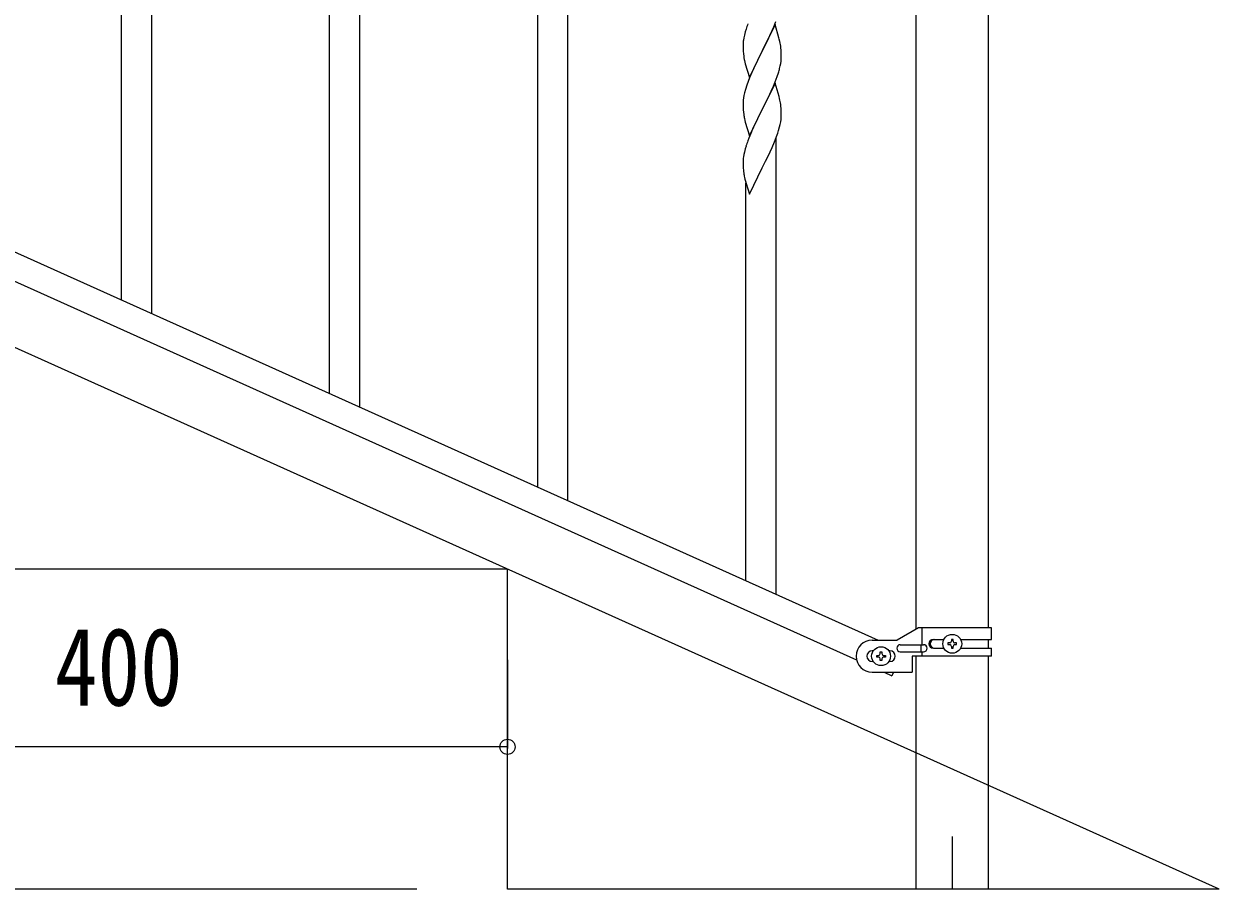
# Model space of a CAD drawing. Units: millimetres, scale not verified. Extents: x -4015 to 4015, y -2862 to 2860.
# Drawn here: x 758 to 1430, y -1990 to -1503 of the extents above; entities that cross this region are included whole.
import ezdxf
from ezdxf.enums import TextEntityAlignment as Align

# ---------------------------------------------------------------- set-up
doc = ezdxf.new("R2010")
doc.units = ezdxf.units.MM
doc.header["$LTSCALE"] = 10
for name, color, linetype in [('0-2_YKK_12', 2, 'Continuous'), ('0-3_YKK_A1', 4, 'Continuous'), ('0-4_YKK_D', 6, 'Continuous')]:
    doc.layers.add(name, color=color, linetype=linetype)
doc.styles.add('ＭＳ ゴシック', font='')
doc.styles.get('ＭＳ ゴシック').set_extended_font_data('MS Gothic')

msp = doc.modelspace()

# ---------------------------------------------------------------- linework, layer by layer
at = {"layer": '0-2_YKK_12'}
msp.add_line((1279.69, -1960.24), (1279.69, -1989.9), dxfattribs=at)
at = {"layer": '0-3_YKK_A1'}
for p, q in [((1259.44, -1843.71), (1259.44, -1059.9)), ((1299.94, -1059.9), (1299.94, -1842.92)), ((829.69, -1666.18), (829.69, -1409.35)), ((1046.69, -1763.84), (1046.69, -1411.62)), ((1063.69, -1771.49), (1063.69, -1411.62)), ((812.69, -1658.52), (812.69, -1434.65)), ((946.69, -1718.83), (946.69, -1462)), ((929.69, -1711.18), (929.69, -1487.3)), ((533.46, -1532.86), (1237.96, -1849.92)), ((521.41, -1543.88), (1225.92, -1860.95)), ((1180.69, -1824.14), (1180.69, -1567.31)), ((1163.69, -1816.49), (1163.69, -1592.62)), ((1260.81, -1842.92), (1248.69, -1849.92)), ((1301.69, -1842.92), (1260.81, -1842.92)), ((1262.72, -1852.42), (1262.72, -1842.92)), ((1301.69, -1849.42), (1301.69, -1842.92)), ((1234.69, -1849.92), (1248.69, -1849.92)), ((1250.49, -1852.42), (1263.57, -1852.42)), ((1262.16, -1856.42), (1262.16, -1852.42)), ((1269.09, -1849.42), (1275.02, -1849.42)), ((1278.25, -1851.44), (1277.29, -1851.44)), ((1281.13, -1852.4), (1282.09, -1852.4)), ((1284.36, -1849.42), (1301.69, -1849.42)), ((1299.94, -1849.42), (1299.94, -1854.42)), ((1235.32, -1855.92), (1234.69, -1855.92)), ((1238.25, -1859.4), (1237.29, -1859.4)), ((1241.13, -1858.44), (1242.09, -1858.44)), ((1244.69, -1855.92), (1244.06, -1855.92)), ((1250.49, -1856.42), (1263.57, -1856.42)), ((1257.19, -1858.92), (1257.19, -1867.92)), ((1301.69, -1858.92), (1257.19, -1858.92)), ((1259.44, -1989.9), (1259.44, -1858.92)), ((1262.72, -1858.92), (1262.72, -1856.42)), ((1269.09, -1854.42), (1275.01, -1854.42)), ((1284.36, -1854.42), (1301.69, -1854.42)), ((1299.94, -1858.92), (1299.94, -1989.9)), ((1301.69, -1858.92), (1301.69, -1854.42)), ((1235.32, -1861.92), (1234.69, -1861.92)), ((1244.69, -1861.92), (1244.06, -1861.92)), ((1234.69, -1867.92), (1257.19, -1867.92)), ((1241.41, -1867.92), (1245.73, -1869.86)), ((1246.6, -1867.92), (1245.73, -1869.86))]:
    msp.add_line(p, q, dxfattribs=at)
for points in [[(1162.19, -1513.66), (1162.15, -1514.48), (1162.14, -1514.87), (1162.16, -1516.73), (1162.19, -1517.74), (1162.24, -1518.68), (1162.34, -1520.12), (1162.49, -1521.44), (1162.63, -1522.43), (1162.81, -1523.38), (1162.91, -1523.85), (1163.12, -1524.79), (1163.37, -1525.75), (1165.64, -1533.4), (1172.86, -1518.53), (1173.03, -1518.2), (1174.96, -1514.4), (1176.47, -1511.3), (1177.14, -1509.89), (1178.48, -1506.97), (1179.34, -1504.97), (1180.56, -1501.93)], [(1180.09, -1503.68), (1172.86, -1518.53), (1172.7, -1518.86), (1170.35, -1523.52), (1168.59, -1527.17), (1168.14, -1528.14), (1167.03, -1530.6), (1165.76, -1533.62), (1164.97, -1535.65), (1164.25, -1537.66), (1163.46, -1540.14), (1162.94, -1542.07), (1162.63, -1543.47), (1162.39, -1544.82), (1162.23, -1546.11), (1162.17, -1546.94), (1162.14, -1547.74), (1162.16, -1549.6), (1162.19, -1550.61), (1162.24, -1551.56), (1162.34, -1553), (1162.49, -1554.31)], [(1182.82, -1513.22), (1182.48, -1511.8), (1182.29, -1511.08), (1180.09, -1503.68)], [(1163.76, -1506.29), (1163.32, -1507.76), (1162.83, -1509.67), (1162.54, -1511.05), (1162.32, -1512.39)], [(1183.56, -1523), (1183.58, -1522.2), (1183.58, -1521.06), (1183.53, -1519.33), (1183.47, -1518.09), (1183.36, -1516.67)], [(1182.67, -1528.35), (1183, -1526.94), (1183.27, -1525.57), (1183.46, -1524.26)], [(1162.86, -1556.49), (1163.12, -1557.67), (1163.37, -1558.62), (1165.64, -1566.27), (1172.86, -1551.41), (1173.03, -1551.08), (1174.75, -1547.69), (1176.25, -1544.63), (1177.14, -1542.76), (1178.69, -1539.34), (1179.13, -1538.34), (1180.17, -1535.81), (1181.3, -1532.78), (1181.97, -1530.78)], [(1180.09, -1536.55), (1172.86, -1551.41), (1172.7, -1551.74), (1169.7, -1557.72), (1168.59, -1560.04), (1167.47, -1562.47), (1166.39, -1564.97), (1165.36, -1567.5), (1164.79, -1569.02)], [(1182.82, -1546.09), (1182.6, -1545.15), (1182.35, -1544.19), (1180.09, -1536.55)], [(1183.56, -1555.87), (1183.58, -1555.07), (1183.58, -1553.93), (1183.53, -1552.2), (1183.47, -1550.96), (1183.36, -1549.54)], [(1162.91, -1589.59), (1163.12, -1590.53), (1163.44, -1591.73), (1163.8, -1593), (1165.64, -1599.13), (1172.86, -1584.28), (1173.03, -1583.95), (1174.75, -1580.56), (1176.7, -1576.58), (1177.37, -1575.16), (1178.48, -1572.71), (1179.76, -1569.7), (1180.94, -1566.66), (1181.65, -1564.65), (1182.12, -1563.16), (1182.67, -1561.22), (1183, -1559.81), (1183.27, -1558.44), (1183.46, -1557.13)], [(1163.76, -1572.03), (1163.32, -1573.5), (1162.83, -1575.41), (1162.54, -1576.79), (1162.32, -1578.13)], [(1162.19, -1579.41), (1162.15, -1580.22), (1162.14, -1580.62), (1162.16, -1582.48), (1162.19, -1583.49), (1162.24, -1584.43), (1162.32, -1585.59)], [(1429.69, -1989.9), (629.69, -1629.9), (229.69, -1629.9)], [(1029.69, -1809.9), (629.69, -1809.9), (629.69, -1629.9)], [(1429.69, -1989.9), (1029.69, -1989.9), (1029.69, -1809.9)], [(1277.29, -1851.44), (1277.29, -1852.4), (1278.25, -1852.4)], [(1280.17, -1850.48), (1280.17, -1849.52), (1279.21, -1849.52), (1279.21, -1850.48)], [(1279.21, -1853.36), (1279.21, -1854.32), (1280.17, -1854.32), (1280.17, -1853.36)], [(1282.09, -1852.4), (1282.09, -1851.44), (1281.13, -1851.44)], [(1237.29, -1859.4), (1237.29, -1858.44), (1238.25, -1858.44)], [(1239.21, -1857.48), (1239.21, -1856.52), (1240.17, -1856.52), (1240.17, -1857.48)], [(1240.17, -1860.36), (1240.17, -1861.32), (1239.21, -1861.32), (1239.21, -1860.36)], [(1242.09, -1858.44), (1242.09, -1859.4), (1241.13, -1859.4)]]:
    msp.add_lwpolyline(points, dxfattribs=at)
for centre in [(1279.69, -1851.92), (1239.69, -1858.92)]:
    msp.add_circle(centre, 5.3, dxfattribs=at)
for centre, radius, start, end in [((1239.39, -1530.53), 79.42, 159.93435, 162.22611), ((1194.13, -1516.28), 32.04, 173.03232, 175.32407), ((1141.35, -1521.93), 42.37, 9.56725, 11.859), ((1138.5, -1521.53), 45.12, 6.17603, 8.46779), ((1152.14, -1521.01), 31.49, 354.07159, 356.36334), ((1121.57, -1512.07), 63.23, 342.78424, 345.07599), ((1141.34, -1554.8), 42.38, 9.5641, 11.85586), ((1138.55, -1554.4), 45.07, 6.18413, 8.47589), ((1217.09, -1546.15), 55.21, 188.49987, 190.79162), ((1152.13, -1553.87), 31.5, 354.07349, 356.36524), ((1239.43, -1596.27), 79.46, 159.94312, 162.23488), ((1194.18, -1582.02), 32.09, 173.04137, 175.33313), ((1202.16, -1582.14), 39.99, 184.955, 187.24675), ((1222.95, -1577.89), 61.18, 188.73798, 191.02974), ((1234.69, -1858.92), 9, 90, 270), ((1250.49, -1854.42), 2, 90, 270), ((1263.57, -1854.42), 2, 270, 90), ((1269.09, -1851.92), 2.5, 90, 270), ((1269.84, -1851.92), 2.5, 90, 270), ((1278.25, -1850.48), 0.96, 270, 0), ((1278.25, -1853.36), 0.96, 0, 90), ((1281.13, -1850.48), 0.96, 180, 270), ((1281.13, -1853.36), 0.96, 90, 180), ((1234.69, -1858.92), 3, 90, 270), ((1238.25, -1857.48), 0.96, 270, 0), ((1238.25, -1860.36), 0.96, 0, 90), ((1241.13, -1857.48), 0.96, 180, 270), ((1241.13, -1860.36), 0.96, 90, 180), ((1244.69, -1858.92), 3, 270, 90)]:
    msp.add_arc(centre, radius, start, end, dxfattribs=at)
at = {"layer": '0-4_YKK_D'}
for p, q in [((1029.69, -1860.9), (1029.69, -1910.9)), ((1029.69, -1909.9), (629.69, -1909.9)), ((978.69, -1989.9), (78.69, -1989.9))]:
    msp.add_line(p, q, dxfattribs=at)
msp.add_circle((1029.69, -1909.9), 4.25, dxfattribs=at)

# ---------------------------------------------------------------- texts
at = {"layer": '0-4_YKK_D', "style": 'ＭＳ ゴシック', "width": 0.8}
msp.add_text('400', height=43.99, dxfattribs=at).set_placement((775.29, -1899.9), align=Align.BOTTOM_LEFT)

doc.saveas('drawing.dxf')
